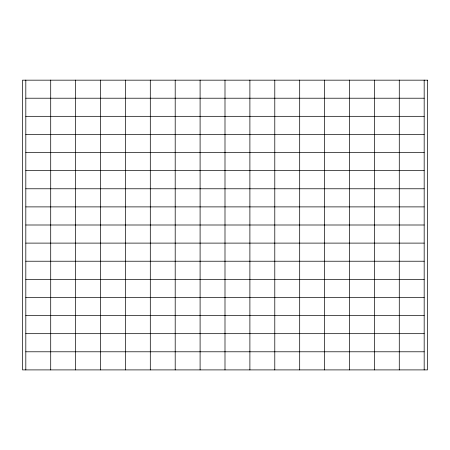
<?xml version="1.0" encoding="UTF-8"?>
<svg xmlns="http://www.w3.org/2000/svg" width="450" height="450" viewBox="0 0 450 450"><rect width="100%" height="100%" fill="white"/><g stroke="black" fill="none" stroke-linecap="round" stroke-linejoin="round"><path stroke-width="0.67" d="M25.813 98.212L424.176 98.212M25.813 116.325L424.176 116.325M25.813 134.438L424.176 134.438M25.813 152.55L424.176 152.55M25.813 170.662L424.176 170.662M25.813 188.775L424.176 188.775M25.813 206.888L424.176 206.888M25.813 225L424.176 225M25.813 243.112L424.176 243.112M25.813 261.225L424.176 261.225M25.813 279.338L424.176 279.338M25.813 297.45L424.176 297.45M25.813 315.562L424.176 315.562M25.813 333.675L424.176 333.675M25.813 351.787L424.176 351.787M424.176 80.1L424.176 369.9M399.279 80.1L399.279 369.9M374.377 80.1L374.377 369.9M349.481 80.1L349.481 369.9M324.585 80.1L324.585 369.9M299.689 80.1L299.689 369.9M274.787 80.1L274.787 369.9M249.891 80.1L249.891 369.9M224.994 80.1L224.994 369.9M200.098 80.1L200.098 369.9M175.202 80.1L175.202 369.9M150.3 80.1L150.3 369.9M125.404 80.1L125.404 369.9M100.508 80.1L100.508 369.9M75.611 80.1L75.611 369.9M50.709 80.1L50.709 369.9M25.813 80.1L25.813 369.9M427.5 80.168L22.5 80.168L22.5 369.9L427.5 369.9L427.5 80.168"/></g></svg>
